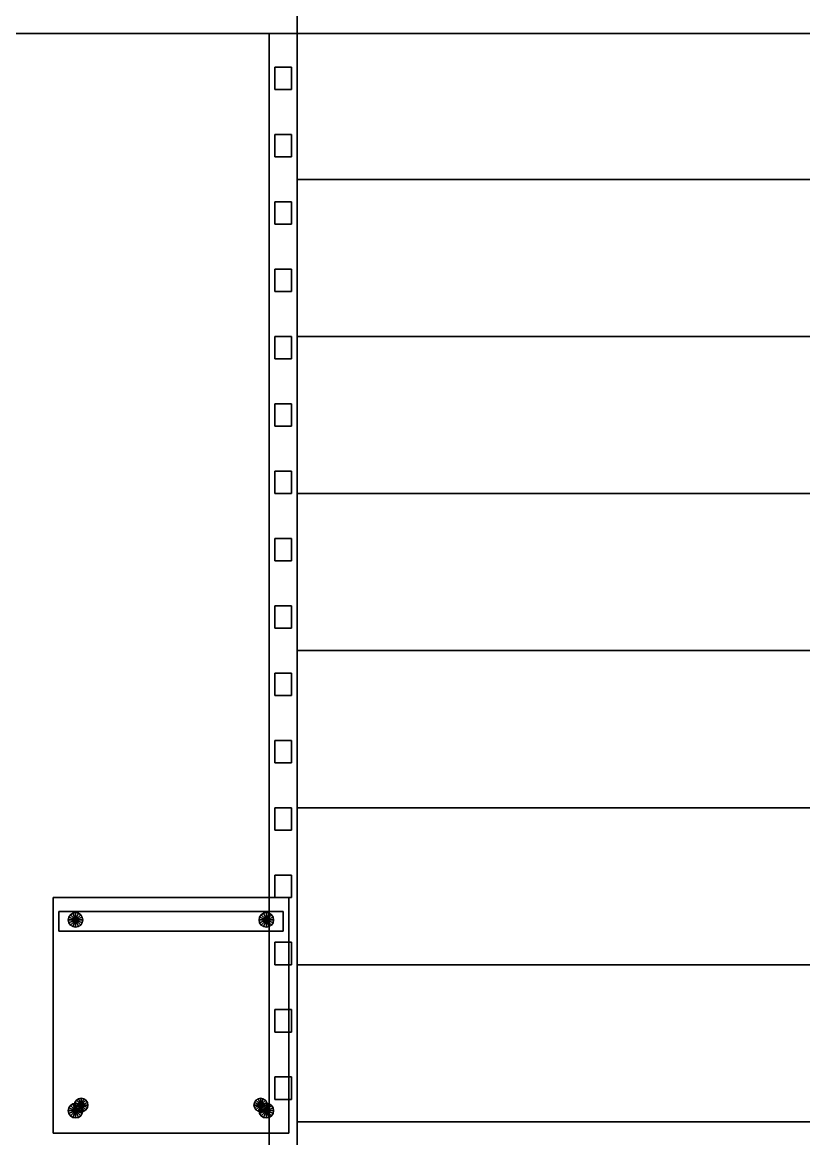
# Model space of a CAD drawing. Header units: millimetres. Extents: x -8000 to 18500, y -500 to 32500.
# Drawn here: x 7310 to 8703, y 5530 to 7520 of the extents above; entities that cross this region are included whole.
import ezdxf

# ---------------------------------------------------------------- set-up
doc = ezdxf.new("R2010")
doc.units = ezdxf.units.MM
for name, color, linetype in [('3D-FINISH', 7, 'Continuous'), ('3D-FURNITURE', 7, 'Continuous'), ('3D-ROOF', 7, 'Continuous'), ('3D-SLABS', 7, 'Continuous'), ('3D-STAIRS', 7, 'Continuous')]:
    doc.layers.add(name, color=color, linetype=linetype)

msp = doc.modelspace()

# ---------------------------------------------------------------- linework, layer by layer
at = {"layer": '3D-FINISH', "color": 7}
for points in [[(200, 200, 590), (200, 9800, 590), (9800, 9800, 590), (9800, 200, 590)], [(200, 200, 600), (9800, 200, 600), (9800, 9800, 600), (200, 9800, 600)], [(200, 200, 3990), (200, 9800, 3990), (9800, 9800, 3990), (9800, 200, 3990)], [(200, 200, 4000), (9800, 200, 4000), (9800, 9800, 4000), (200, 9800, 4000)]]:
    msp.add_3dface(points, dxfattribs=at)
at = {"layer": '3D-FURNITURE', "color": 7}
for points in [[(7365, 5540, 4410), (7365, 5960, 4410), (7785, 5960, 4410), (7785, 5540, 4410)], [(7365, 5960, 4410), (7365, 5960, 4450), (7785, 5960, 4450), (7785, 5960, 4410)], [(7365, 5540, 4410), (7365, 5540, 4450), (7365, 5960, 4450), (7365, 5960, 4410)], [(7365, 5540, 4450), (7785, 5540, 4450), (7785, 5960, 4450), (7365, 5960, 4450)], [(7785, 5540, 4410), (7785, 5960, 4410), (7785, 5960, 4450), (7785, 5540, 4450)], [(7375, 5900, 4700), (7375, 5935, 4700), (7775, 5935, 4700), (7775, 5900, 4700)], [(7375, 5935, 4700), (7375, 5935, 4790), (7775, 5935, 4790), (7775, 5935, 4700)], [(7375, 5900, 4700), (7375, 5900, 4790), (7375, 5935, 4790), (7375, 5935, 4700)], [(7375, 5900, 4790), (7775, 5900, 4790), (7775, 5935, 4790), (7375, 5935, 4790)], [(7400, 5932, 4000), (7395.8, 5929.2, 4000), (7395.8, 5929.2, 4430), (7400, 5932, 4430)], [(7405, 5920, 4430), (7400, 5932, 4430), (7395.8, 5929.2, 4430), (7405, 5920, 4430)], [(7405, 5920, 4000), (7395.8, 5929.2, 4000), (7400, 5932, 4000), (7405, 5920, 4000)], [(7405, 5933, 4000), (7400, 5932, 4000), (7400, 5932, 4430), (7405, 5933, 4430)], [(7405, 5920, 4430), (7405, 5933, 4430), (7400, 5932, 4430), (7405, 5920, 4430)], [(7405, 5920, 4000), (7400, 5932, 4000), (7405, 5933, 4000), (7405, 5920, 4000)], [(7410, 5932, 4000), (7405, 5933, 4000), (7405, 5933, 4430), (7410, 5932, 4430)], [(7405, 5920, 4430), (7410, 5932, 4430), (7405, 5933, 4430), (7405, 5920, 4430)], [(7405, 5920, 4000), (7405, 5933, 4000), (7410, 5932, 4000), (7405, 5920, 4000)], [(7405, 5920, 4430), (7414.2, 5929.2, 4430), (7410, 5932, 4430), (7405, 5920, 4430)], [(7405, 5920, 4000), (7410, 5932, 4000), (7414.2, 5929.2, 4000), (7405, 5920, 4000)], [(7414.2, 5929.2, 4000), (7410, 5932, 4000), (7410, 5932, 4430), (7414.2, 5929.2, 4430)], [(7740, 5932, 4000), (7735.8, 5929.2, 4000), (7735.8, 5929.2, 4430), (7740, 5932, 4430)], [(7745, 5920, 4430), (7740, 5932, 4430), (7735.8, 5929.2, 4430), (7745, 5920, 4430)], [(7745, 5920, 4000), (7735.8, 5929.2, 4000), (7740, 5932, 4000), (7745, 5920, 4000)], [(7745, 5933, 4000), (7740, 5932, 4000), (7740, 5932, 4430), (7745, 5933, 4430)], [(7745, 5920, 4430), (7745, 5933, 4430), (7740, 5932, 4430), (7745, 5920, 4430)], [(7745, 5920, 4000), (7740, 5932, 4000), (7745, 5933, 4000), (7745, 5920, 4000)], [(7750, 5932, 4000), (7745, 5933, 4000), (7745, 5933, 4430), (7750, 5932, 4430)], [(7745, 5920, 4430), (7750, 5932, 4430), (7745, 5933, 4430), (7745, 5920, 4430)], [(7745, 5920, 4000), (7745, 5933, 4000), (7750, 5932, 4000), (7745, 5920, 4000)], [(7745, 5920, 4430), (7754.2, 5929.2, 4430), (7750, 5932, 4430), (7745, 5920, 4430)], [(7745, 5920, 4000), (7750, 5932, 4000), (7754.2, 5929.2, 4000), (7745, 5920, 4000)], [(7754.2, 5929.2, 4000), (7750, 5932, 4000), (7750, 5932, 4430), (7754.2, 5929.2, 4430)], [(7775, 5900, 4700), (7775, 5935, 4700), (7775, 5935, 4790), (7775, 5900, 4790)], [(7393, 5925, 4000), (7392, 5920, 4000), (7392, 5920, 4430), (7393, 5925, 4430)], [(7405, 5920, 4430), (7393, 5925, 4430), (7392, 5920, 4430), (7405, 5920, 4430)], [(7405, 5920, 4000), (7392, 5920, 4000), (7393, 5925, 4000), (7405, 5920, 4000)], [(7392, 5920, 4000), (7393, 5915, 4000), (7393, 5915, 4430), (7392, 5920, 4430)], [(7405, 5920, 4430), (7392, 5920, 4430), (7393, 5915, 4430), (7405, 5920, 4430)], [(7405, 5920, 4000), (7393, 5915, 4000), (7392, 5920, 4000), (7405, 5920, 4000)], [(7395.8, 5929.2, 4000), (7393, 5925, 4000), (7393, 5925, 4430), (7395.8, 5929.2, 4430)], [(7405, 5920, 4430), (7395.8, 5929.2, 4430), (7393, 5925, 4430), (7405, 5920, 4430)], [(7405, 5920, 4000), (7393, 5925, 4000), (7395.8, 5929.2, 4000), (7405, 5920, 4000)], [(7405, 5920, 4430), (7393, 5915, 4430), (7395.8, 5910.8, 4430), (7405, 5920, 4430)], [(7405, 5920, 4000), (7395.8, 5910.8, 4000), (7393, 5915, 4000), (7405, 5920, 4000)], [(7393, 5915, 4000), (7395.8, 5910.8, 4000), (7395.8, 5910.8, 4430), (7393, 5915, 4430)], [(7405, 5920, 4430), (7395.8, 5910.8, 4430), (7400, 5908, 4430), (7405, 5920, 4430)], [(7405, 5920, 4000), (7400, 5908, 4000), (7395.8, 5910.8, 4000), (7405, 5920, 4000)], [(7395.8, 5910.8, 4000), (7400, 5908, 4000), (7400, 5908, 4430), (7395.8, 5910.8, 4430)], [(7405, 5920, 4430), (7400, 5908, 4430), (7405, 5907, 4430), (7405, 5920, 4430)], [(7405, 5920, 4000), (7405, 5907, 4000), (7400, 5908, 4000), (7405, 5920, 4000)], [(7405, 5920, 4430), (7417, 5925, 4430), (7414.2, 5929.2, 4430), (7405, 5920, 4430)], [(7405, 5920, 4000), (7414.2, 5929.2, 4000), (7417, 5925, 4000), (7405, 5920, 4000)], [(7405, 5920, 4430), (7418, 5920, 4430), (7417, 5925, 4430), (7405, 5920, 4430)], [(7405, 5920, 4000), (7417, 5925, 4000), (7418, 5920, 4000), (7405, 5920, 4000)], [(7405, 5920, 4430), (7405, 5907, 4430), (7410, 5908, 4430), (7405, 5920, 4430)], [(7405, 5920, 4000), (7410, 5908, 4000), (7405, 5907, 4000), (7405, 5920, 4000)], [(7405, 5920, 4430), (7410, 5908, 4430), (7414.2, 5910.8, 4430), (7405, 5920, 4430)], [(7405, 5920, 4000), (7414.2, 5910.8, 4000), (7410, 5908, 4000), (7405, 5920, 4000)], [(7405, 5920, 4430), (7414.2, 5910.8, 4430), (7417, 5915, 4430), (7405, 5920, 4430)], [(7405, 5920, 4000), (7417, 5915, 4000), (7414.2, 5910.8, 4000), (7405, 5920, 4000)], [(7405, 5920, 4430), (7417, 5915, 4430), (7418, 5920, 4430), (7405, 5920, 4430)], [(7405, 5920, 4000), (7418, 5920, 4000), (7417, 5915, 4000), (7405, 5920, 4000)], [(7410, 5908, 4000), (7414.2, 5910.8, 4000), (7414.2, 5910.8, 4430), (7410, 5908, 4430)], [(7417, 5925, 4000), (7414.2, 5929.2, 4000), (7414.2, 5929.2, 4430), (7417, 5925, 4430)], [(7414.2, 5910.8, 4000), (7417, 5915, 4000), (7417, 5915, 4430), (7414.2, 5910.8, 4430)], [(7418, 5920, 4000), (7417, 5925, 4000), (7417, 5925, 4430), (7418, 5920, 4430)], [(7417, 5915, 4000), (7418, 5920, 4000), (7418, 5920, 4430), (7417, 5915, 4430)], [(7733, 5925, 4000), (7732, 5920, 4000), (7732, 5920, 4430), (7733, 5925, 4430)], [(7745, 5920, 4430), (7733, 5925, 4430), (7732, 5920, 4430), (7745, 5920, 4430)], [(7745, 5920, 4000), (7732, 5920, 4000), (7733, 5925, 4000), (7745, 5920, 4000)], [(7732, 5920, 4000), (7733, 5915, 4000), (7733, 5915, 4430), (7732, 5920, 4430)], [(7745, 5920, 4430), (7732, 5920, 4430), (7733, 5915, 4430), (7745, 5920, 4430)], [(7745, 5920, 4000), (7733, 5915, 4000), (7732, 5920, 4000), (7745, 5920, 4000)], [(7735.8, 5929.2, 4000), (7733, 5925, 4000), (7733, 5925, 4430), (7735.8, 5929.2, 4430)], [(7745, 5920, 4430), (7735.8, 5929.2, 4430), (7733, 5925, 4430), (7745, 5920, 4430)], [(7745, 5920, 4000), (7733, 5925, 4000), (7735.8, 5929.2, 4000), (7745, 5920, 4000)], [(7745, 5920, 4430), (7733, 5915, 4430), (7735.8, 5910.8, 4430), (7745, 5920, 4430)], [(7745, 5920, 4000), (7735.8, 5910.8, 4000), (7733, 5915, 4000), (7745, 5920, 4000)], [(7733, 5915, 4000), (7735.8, 5910.8, 4000), (7735.8, 5910.8, 4430), (7733, 5915, 4430)], [(7745, 5920, 4430), (7735.8, 5910.8, 4430), (7740, 5908, 4430), (7745, 5920, 4430)], [(7745, 5920, 4000), (7740, 5908, 4000), (7735.8, 5910.8, 4000), (7745, 5920, 4000)], [(7735.8, 5910.8, 4000), (7740, 5908, 4000), (7740, 5908, 4430), (7735.8, 5910.8, 4430)], [(7745, 5920, 4430), (7740, 5908, 4430), (7745, 5907, 4430), (7745, 5920, 4430)], [(7745, 5920, 4000), (7745, 5907, 4000), (7740, 5908, 4000), (7745, 5920, 4000)], [(7745, 5920, 4430), (7757, 5925, 4430), (7754.2, 5929.2, 4430), (7745, 5920, 4430)], [(7745, 5920, 4000), (7754.2, 5929.2, 4000), (7757, 5925, 4000), (7745, 5920, 4000)], [(7745, 5920, 4430), (7758, 5920, 4430), (7757, 5925, 4430), (7745, 5920, 4430)], [(7745, 5920, 4000), (7757, 5925, 4000), (7758, 5920, 4000), (7745, 5920, 4000)], [(7745, 5920, 4430), (7745, 5907, 4430), (7750, 5908, 4430), (7745, 5920, 4430)], [(7745, 5920, 4000), (7750, 5908, 4000), (7745, 5907, 4000), (7745, 5920, 4000)], [(7745, 5920, 4430), (7750, 5908, 4430), (7754.2, 5910.8, 4430), (7745, 5920, 4430)], [(7745, 5920, 4000), (7754.2, 5910.8, 4000), (7750, 5908, 4000), (7745, 5920, 4000)], [(7745, 5920, 4430), (7754.2, 5910.8, 4430), (7757, 5915, 4430), (7745, 5920, 4430)], [(7745, 5920, 4000), (7757, 5915, 4000), (7754.2, 5910.8, 4000), (7745, 5920, 4000)], [(7745, 5920, 4430), (7757, 5915, 4430), (7758, 5920, 4430), (7745, 5920, 4430)], [(7745, 5920, 4000), (7758, 5920, 4000), (7757, 5915, 4000), (7745, 5920, 4000)], [(7750, 5908, 4000), (7754.2, 5910.8, 4000), (7754.2, 5910.8, 4430), (7750, 5908, 4430)], [(7757, 5925, 4000), (7754.2, 5929.2, 4000), (7754.2, 5929.2, 4430), (7757, 5925, 4430)], [(7754.2, 5910.8, 4000), (7757, 5915, 4000), (7757, 5915, 4430), (7754.2, 5910.8, 4430)], [(7758, 5920, 4000), (7757, 5925, 4000), (7757, 5925, 4430), (7758, 5920, 4430)], [(7757, 5915, 4000), (7758, 5920, 4000), (7758, 5920, 4430), (7757, 5915, 4430)], [(7375, 5900, 4700), (7775, 5900, 4700), (7775, 5900, 4790), (7375, 5900, 4790)], [(7400, 5908, 4000), (7405, 5907, 4000), (7405, 5907, 4430), (7400, 5908, 4430)], [(7405, 5907, 4000), (7410, 5908, 4000), (7410, 5908, 4430), (7405, 5907, 4430)], [(7740, 5908, 4000), (7745, 5907, 4000), (7745, 5907, 4430), (7740, 5908, 4430)], [(7745, 5907, 4000), (7750, 5908, 4000), (7750, 5908, 4430), (7745, 5907, 4430)], [(7400, 5592, 4000), (7395.8, 5589.2, 4000), (7395.8, 5589.2, 4430), (7400, 5592, 4430)], [(7405, 5580, 4430), (7400, 5592, 4430), (7395.8, 5589.2, 4430), (7405, 5580, 4430)], [(7405, 5580, 4000), (7395.8, 5589.2, 4000), (7400, 5592, 4000), (7405, 5580, 4000)], [(7405, 5593, 4000), (7400, 5592, 4000), (7400, 5592, 4430), (7405, 5593, 4430)], [(7405, 5580, 4430), (7405, 5593, 4430), (7400, 5592, 4430), (7405, 5580, 4430)], [(7405, 5580, 4000), (7400, 5592, 4000), (7405, 5593, 4000), (7405, 5580, 4000)], [(7403.9, 5594.6, 4430), (7403, 5590, 4430), (7403, 5590, 4780), (7403.9, 5594.6, 4780)], [(7415, 5590, 4780), (7403.9, 5594.6, 4780), (7403, 5590, 4780), (7415, 5590, 4780)], [(7415, 5590, 4430), (7403, 5590, 4430), (7403.9, 5594.6, 4430), (7415, 5590, 4430)], [(7406.5, 5598.5, 4430), (7403.9, 5594.6, 4430), (7403.9, 5594.6, 4780), (7406.5, 5598.5, 4780)], [(7415, 5590, 4780), (7406.5, 5598.5, 4780), (7403.9, 5594.6, 4780), (7415, 5590, 4780)], [(7415, 5590, 4430), (7403.9, 5594.6, 4430), (7406.5, 5598.5, 4430), (7415, 5590, 4430)], [(7410, 5592, 4000), (7405, 5593, 4000), (7405, 5593, 4430), (7410, 5592, 4430)], [(7405, 5580, 4430), (7410, 5592, 4430), (7405, 5593, 4430), (7405, 5580, 4430)], [(7405, 5580, 4000), (7405, 5593, 4000), (7410, 5592, 4000), (7405, 5580, 4000)], [(7405, 5580, 4430), (7414.2, 5589.2, 4430), (7410, 5592, 4430), (7405, 5580, 4430)], [(7405, 5580, 4000), (7410, 5592, 4000), (7414.2, 5589.2, 4000), (7405, 5580, 4000)], [(7410.4, 5601.1, 4430), (7406.5, 5598.5, 4430), (7406.5, 5598.5, 4780), (7410.4, 5601.1, 4780)], [(7415, 5590, 4780), (7410.4, 5601.1, 4780), (7406.5, 5598.5, 4780), (7415, 5590, 4780)], [(7415, 5590, 4430), (7406.5, 5598.5, 4430), (7410.4, 5601.1, 4430), (7415, 5590, 4430)], [(7414.2, 5589.2, 4000), (7410, 5592, 4000), (7410, 5592, 4430), (7414.2, 5589.2, 4430)], [(7415, 5602, 4430), (7410.4, 5601.1, 4430), (7410.4, 5601.1, 4780), (7415, 5602, 4780)], [(7415, 5590, 4780), (7415, 5602, 4780), (7410.4, 5601.1, 4780), (7415, 5590, 4780)], [(7415, 5590, 4430), (7410.4, 5601.1, 4430), (7415, 5602, 4430), (7415, 5590, 4430)], [(7419.6, 5601.1, 4430), (7415, 5602, 4430), (7415, 5602, 4780), (7419.6, 5601.1, 4780)], [(7415, 5590, 4780), (7419.6, 5601.1, 4780), (7415, 5602, 4780), (7415, 5590, 4780)], [(7415, 5590, 4430), (7415, 5602, 4430), (7419.6, 5601.1, 4430), (7415, 5590, 4430)], [(7415, 5590, 4780), (7423.5, 5598.5, 4780), (7419.6, 5601.1, 4780), (7415, 5590, 4780)], [(7415, 5590, 4430), (7419.6, 5601.1, 4430), (7423.5, 5598.5, 4430), (7415, 5590, 4430)], [(7415, 5590, 4780), (7426.1, 5594.6, 4780), (7423.5, 5598.5, 4780), (7415, 5590, 4780)], [(7415, 5590, 4430), (7423.5, 5598.5, 4430), (7426.1, 5594.6, 4430), (7415, 5590, 4430)], [(7415, 5590, 4780), (7427, 5590, 4780), (7426.1, 5594.6, 4780), (7415, 5590, 4780)], [(7415, 5590, 4430), (7426.1, 5594.6, 4430), (7427, 5590, 4430), (7415, 5590, 4430)], [(7423.5, 5598.5, 4430), (7419.6, 5601.1, 4430), (7419.6, 5601.1, 4780), (7423.5, 5598.5, 4780)], [(7426.1, 5594.6, 4430), (7423.5, 5598.5, 4430), (7423.5, 5598.5, 4780), (7426.1, 5594.6, 4780)], [(7427, 5590, 4430), (7426.1, 5594.6, 4430), (7426.1, 5594.6, 4780), (7427, 5590, 4780)], [(7723.9, 5594.6, 4430), (7723, 5590, 4430), (7723, 5590, 4780), (7723.9, 5594.6, 4780)], [(7735, 5590, 4780), (7723.9, 5594.6, 4780), (7723, 5590, 4780), (7735, 5590, 4780)], [(7735, 5590, 4430), (7723, 5590, 4430), (7723.9, 5594.6, 4430), (7735, 5590, 4430)], [(7726.5, 5598.5, 4430), (7723.9, 5594.6, 4430), (7723.9, 5594.6, 4780), (7726.5, 5598.5, 4780)], [(7735, 5590, 4780), (7726.5, 5598.5, 4780), (7723.9, 5594.6, 4780), (7735, 5590, 4780)], [(7735, 5590, 4430), (7723.9, 5594.6, 4430), (7726.5, 5598.5, 4430), (7735, 5590, 4430)], [(7730.4, 5601.1, 4430), (7726.5, 5598.5, 4430), (7726.5, 5598.5, 4780), (7730.4, 5601.1, 4780)], [(7735, 5590, 4780), (7730.4, 5601.1, 4780), (7726.5, 5598.5, 4780), (7735, 5590, 4780)], [(7735, 5590, 4430), (7726.5, 5598.5, 4430), (7730.4, 5601.1, 4430), (7735, 5590, 4430)], [(7735, 5602, 4430), (7730.4, 5601.1, 4430), (7730.4, 5601.1, 4780), (7735, 5602, 4780)], [(7735, 5590, 4780), (7735, 5602, 4780), (7730.4, 5601.1, 4780), (7735, 5590, 4780)], [(7735, 5590, 4430), (7730.4, 5601.1, 4430), (7735, 5602, 4430), (7735, 5590, 4430)], [(7739.6, 5601.1, 4430), (7735, 5602, 4430), (7735, 5602, 4780), (7739.6, 5601.1, 4780)], [(7735, 5590, 4780), (7739.6, 5601.1, 4780), (7735, 5602, 4780), (7735, 5590, 4780)], [(7735, 5590, 4430), (7735, 5602, 4430), (7739.6, 5601.1, 4430), (7735, 5590, 4430)], [(7735, 5590, 4780), (7743.5, 5598.5, 4780), (7739.6, 5601.1, 4780), (7735, 5590, 4780)], [(7735, 5590, 4430), (7739.6, 5601.1, 4430), (7743.5, 5598.5, 4430), (7735, 5590, 4430)], [(7735, 5590, 4780), (7746.1, 5594.6, 4780), (7743.5, 5598.5, 4780), (7735, 5590, 4780)], [(7735, 5590, 4430), (7743.5, 5598.5, 4430), (7746.1, 5594.6, 4430), (7735, 5590, 4430)], [(7735, 5590, 4780), (7747, 5590, 4780), (7746.1, 5594.6, 4780), (7735, 5590, 4780)], [(7735, 5590, 4430), (7746.1, 5594.6, 4430), (7747, 5590, 4430), (7735, 5590, 4430)], [(7740, 5592, 4000), (7735.8, 5589.2, 4000), (7735.8, 5589.2, 4430), (7740, 5592, 4430)], [(7745, 5580, 4430), (7740, 5592, 4430), (7735.8, 5589.2, 4430), (7745, 5580, 4430)], [(7745, 5580, 4000), (7735.8, 5589.2, 4000), (7740, 5592, 4000), (7745, 5580, 4000)], [(7743.5, 5598.5, 4430), (7739.6, 5601.1, 4430), (7739.6, 5601.1, 4780), (7743.5, 5598.5, 4780)], [(7745, 5593, 4000), (7740, 5592, 4000), (7740, 5592, 4430), (7745, 5593, 4430)], [(7745, 5580, 4430), (7745, 5593, 4430), (7740, 5592, 4430), (7745, 5580, 4430)], [(7745, 5580, 4000), (7740, 5592, 4000), (7745, 5593, 4000), (7745, 5580, 4000)], [(7746.1, 5594.6, 4430), (7743.5, 5598.5, 4430), (7743.5, 5598.5, 4780), (7746.1, 5594.6, 4780)], [(7750, 5592, 4000), (7745, 5593, 4000), (7745, 5593, 4430), (7750, 5592, 4430)], [(7745, 5580, 4430), (7750, 5592, 4430), (7745, 5593, 4430), (7745, 5580, 4430)], [(7745, 5580, 4000), (7745, 5593, 4000), (7750, 5592, 4000), (7745, 5580, 4000)], [(7745, 5580, 4430), (7754.2, 5589.2, 4430), (7750, 5592, 4430), (7745, 5580, 4430)], [(7745, 5580, 4000), (7750, 5592, 4000), (7754.2, 5589.2, 4000), (7745, 5580, 4000)], [(7747, 5590, 4430), (7746.1, 5594.6, 4430), (7746.1, 5594.6, 4780), (7747, 5590, 4780)], [(7754.2, 5589.2, 4000), (7750, 5592, 4000), (7750, 5592, 4430), (7754.2, 5589.2, 4430)], [(7393, 5585, 4000), (7392, 5580, 4000), (7392, 5580, 4430), (7393, 5585, 4430)], [(7405, 5580, 4430), (7393, 5585, 4430), (7392, 5580, 4430), (7405, 5580, 4430)], [(7405, 5580, 4000), (7392, 5580, 4000), (7393, 5585, 4000), (7405, 5580, 4000)], [(7392, 5580, 4000), (7393, 5575, 4000), (7393, 5575, 4430), (7392, 5580, 4430)], [(7405, 5580, 4430), (7392, 5580, 4430), (7393, 5575, 4430), (7405, 5580, 4430)], [(7405, 5580, 4000), (7393, 5575, 4000), (7392, 5580, 4000), (7405, 5580, 4000)], [(7395.8, 5589.2, 4000), (7393, 5585, 4000), (7393, 5585, 4430), (7395.8, 5589.2, 4430)], [(7405, 5580, 4430), (7395.8, 5589.2, 4430), (7393, 5585, 4430), (7405, 5580, 4430)], [(7405, 5580, 4000), (7393, 5585, 4000), (7395.8, 5589.2, 4000), (7405, 5580, 4000)], [(7405, 5580, 4430), (7393, 5575, 4430), (7395.8, 5570.8, 4430), (7405, 5580, 4430)], [(7405, 5580, 4000), (7395.8, 5570.8, 4000), (7393, 5575, 4000), (7405, 5580, 4000)], [(7393, 5575, 4000), (7395.8, 5570.8, 4000), (7395.8, 5570.8, 4430), (7393, 5575, 4430)], [(7405, 5580, 4430), (7395.8, 5570.8, 4430), (7400, 5568, 4430), (7405, 5580, 4430)], [(7405, 5580, 4000), (7400, 5568, 4000), (7395.8, 5570.8, 4000), (7405, 5580, 4000)], [(7405, 5580, 4430), (7400, 5568, 4430), (7405, 5567, 4430), (7405, 5580, 4430)], [(7405, 5580, 4000), (7405, 5567, 4000), (7400, 5568, 4000), (7405, 5580, 4000)], [(7403, 5590, 4430), (7403.9, 5585.4, 4430), (7403.9, 5585.4, 4780), (7403, 5590, 4780)], [(7415, 5590, 4780), (7403, 5590, 4780), (7403.9, 5585.4, 4780), (7415, 5590, 4780)], [(7415, 5590, 4430), (7403.9, 5585.4, 4430), (7403, 5590, 4430), (7415, 5590, 4430)], [(7415, 5590, 4780), (7403.9, 5585.4, 4780), (7406.5, 5581.5, 4780), (7415, 5590, 4780)], [(7415, 5590, 4430), (7406.5, 5581.5, 4430), (7403.9, 5585.4, 4430), (7415, 5590, 4430)], [(7403.9, 5585.4, 4430), (7406.5, 5581.5, 4430), (7406.5, 5581.5, 4780), (7403.9, 5585.4, 4780)], [(7405, 5580, 4430), (7417, 5585, 4430), (7414.2, 5589.2, 4430), (7405, 5580, 4430)], [(7405, 5580, 4000), (7414.2, 5589.2, 4000), (7417, 5585, 4000), (7405, 5580, 4000)], [(7405, 5580, 4430), (7418, 5580, 4430), (7417, 5585, 4430), (7405, 5580, 4430)], [(7405, 5580, 4000), (7417, 5585, 4000), (7418, 5580, 4000), (7405, 5580, 4000)], [(7405, 5580, 4430), (7405, 5567, 4430), (7410, 5568, 4430), (7405, 5580, 4430)], [(7405, 5580, 4000), (7410, 5568, 4000), (7405, 5567, 4000), (7405, 5580, 4000)], [(7405, 5580, 4430), (7410, 5568, 4430), (7414.2, 5570.8, 4430), (7405, 5580, 4430)], [(7405, 5580, 4000), (7414.2, 5570.8, 4000), (7410, 5568, 4000), (7405, 5580, 4000)], [(7405, 5580, 4430), (7414.2, 5570.8, 4430), (7417, 5575, 4430), (7405, 5580, 4430)], [(7405, 5580, 4000), (7417, 5575, 4000), (7414.2, 5570.8, 4000), (7405, 5580, 4000)], [(7405, 5580, 4430), (7417, 5575, 4430), (7418, 5580, 4430), (7405, 5580, 4430)], [(7405, 5580, 4000), (7418, 5580, 4000), (7417, 5575, 4000), (7405, 5580, 4000)], [(7415, 5590, 4780), (7406.5, 5581.5, 4780), (7410.4, 5578.9, 4780), (7415, 5590, 4780)], [(7415, 5590, 4430), (7410.4, 5578.9, 4430), (7406.5, 5581.5, 4430), (7415, 5590, 4430)], [(7406.5, 5581.5, 4430), (7410.4, 5578.9, 4430), (7410.4, 5578.9, 4780), (7406.5, 5581.5, 4780)], [(7415, 5590, 4780), (7410.4, 5578.9, 4780), (7415, 5578, 4780), (7415, 5590, 4780)], [(7415, 5590, 4430), (7415, 5578, 4430), (7410.4, 5578.9, 4430), (7415, 5590, 4430)], [(7410.4, 5578.9, 4430), (7415, 5578, 4430), (7415, 5578, 4780), (7410.4, 5578.9, 4780)], [(7417, 5585, 4000), (7414.2, 5589.2, 4000), (7414.2, 5589.2, 4430), (7417, 5585, 4430)], [(7414.2, 5570.8, 4000), (7417, 5575, 4000), (7417, 5575, 4430), (7414.2, 5570.8, 4430)], [(7415, 5590, 4780), (7415, 5578, 4780), (7419.6, 5578.9, 4780), (7415, 5590, 4780)], [(7415, 5590, 4430), (7419.6, 5578.9, 4430), (7415, 5578, 4430), (7415, 5590, 4430)], [(7415, 5590, 4780), (7419.6, 5578.9, 4780), (7423.5, 5581.5, 4780), (7415, 5590, 4780)], [(7415, 5590, 4430), (7423.5, 5581.5, 4430), (7419.6, 5578.9, 4430), (7415, 5590, 4430)], [(7415, 5590, 4780), (7423.5, 5581.5, 4780), (7426.1, 5585.4, 4780), (7415, 5590, 4780)], [(7415, 5590, 4430), (7426.1, 5585.4, 4430), (7423.5, 5581.5, 4430), (7415, 5590, 4430)], [(7415, 5590, 4780), (7426.1, 5585.4, 4780), (7427, 5590, 4780), (7415, 5590, 4780)], [(7415, 5590, 4430), (7427, 5590, 4430), (7426.1, 5585.4, 4430), (7415, 5590, 4430)], [(7415, 5578, 4430), (7419.6, 5578.9, 4430), (7419.6, 5578.9, 4780), (7415, 5578, 4780)], [(7418, 5580, 4000), (7417, 5585, 4000), (7417, 5585, 4430), (7418, 5580, 4430)], [(7417, 5575, 4000), (7418, 5580, 4000), (7418, 5580, 4430), (7417, 5575, 4430)], [(7419.6, 5578.9, 4430), (7423.5, 5581.5, 4430), (7423.5, 5581.5, 4780), (7419.6, 5578.9, 4780)], [(7423.5, 5581.5, 4430), (7426.1, 5585.4, 4430), (7426.1, 5585.4, 4780), (7423.5, 5581.5, 4780)], [(7426.1, 5585.4, 4430), (7427, 5590, 4430), (7427, 5590, 4780), (7426.1, 5585.4, 4780)], [(7723, 5590, 4430), (7723.9, 5585.4, 4430), (7723.9, 5585.4, 4780), (7723, 5590, 4780)], [(7735, 5590, 4780), (7723, 5590, 4780), (7723.9, 5585.4, 4780), (7735, 5590, 4780)], [(7735, 5590, 4430), (7723.9, 5585.4, 4430), (7723, 5590, 4430), (7735, 5590, 4430)], [(7735, 5590, 4780), (7723.9, 5585.4, 4780), (7726.5, 5581.5, 4780), (7735, 5590, 4780)], [(7735, 5590, 4430), (7726.5, 5581.5, 4430), (7723.9, 5585.4, 4430), (7735, 5590, 4430)], [(7723.9, 5585.4, 4430), (7726.5, 5581.5, 4430), (7726.5, 5581.5, 4780), (7723.9, 5585.4, 4780)], [(7735, 5590, 4780), (7726.5, 5581.5, 4780), (7730.4, 5578.9, 4780), (7735, 5590, 4780)], [(7735, 5590, 4430), (7730.4, 5578.9, 4430), (7726.5, 5581.5, 4430), (7735, 5590, 4430)], [(7726.5, 5581.5, 4430), (7730.4, 5578.9, 4430), (7730.4, 5578.9, 4780), (7726.5, 5581.5, 4780)], [(7735, 5590, 4780), (7730.4, 5578.9, 4780), (7735, 5578, 4780), (7735, 5590, 4780)], [(7735, 5590, 4430), (7735, 5578, 4430), (7730.4, 5578.9, 4430), (7735, 5590, 4430)], [(7730.4, 5578.9, 4430), (7735, 5578, 4430), (7735, 5578, 4780), (7730.4, 5578.9, 4780)], [(7733, 5585, 4000), (7732, 5580, 4000), (7732, 5580, 4430), (7733, 5585, 4430)], [(7745, 5580, 4430), (7733, 5585, 4430), (7732, 5580, 4430), (7745, 5580, 4430)], [(7745, 5580, 4000), (7732, 5580, 4000), (7733, 5585, 4000), (7745, 5580, 4000)], [(7732, 5580, 4000), (7733, 5575, 4000), (7733, 5575, 4430), (7732, 5580, 4430)], [(7745, 5580, 4430), (7732, 5580, 4430), (7733, 5575, 4430), (7745, 5580, 4430)], [(7745, 5580, 4000), (7733, 5575, 4000), (7732, 5580, 4000), (7745, 5580, 4000)], [(7735.8, 5589.2, 4000), (7733, 5585, 4000), (7733, 5585, 4430), (7735.8, 5589.2, 4430)], [(7745, 5580, 4430), (7735.8, 5589.2, 4430), (7733, 5585, 4430), (7745, 5580, 4430)], [(7745, 5580, 4000), (7733, 5585, 4000), (7735.8, 5589.2, 4000), (7745, 5580, 4000)], [(7745, 5580, 4430), (7733, 5575, 4430), (7735.8, 5570.8, 4430), (7745, 5580, 4430)], [(7745, 5580, 4000), (7735.8, 5570.8, 4000), (7733, 5575, 4000), (7745, 5580, 4000)], [(7733, 5575, 4000), (7735.8, 5570.8, 4000), (7735.8, 5570.8, 4430), (7733, 5575, 4430)], [(7735, 5590, 4780), (7735, 5578, 4780), (7739.6, 5578.9, 4780), (7735, 5590, 4780)], [(7735, 5590, 4430), (7739.6, 5578.9, 4430), (7735, 5578, 4430), (7735, 5590, 4430)], [(7735, 5590, 4780), (7739.6, 5578.9, 4780), (7743.5, 5581.5, 4780), (7735, 5590, 4780)], [(7735, 5590, 4430), (7743.5, 5581.5, 4430), (7739.6, 5578.9, 4430), (7735, 5590, 4430)], [(7735, 5590, 4780), (7743.5, 5581.5, 4780), (7746.1, 5585.4, 4780), (7735, 5590, 4780)], [(7735, 5590, 4430), (7746.1, 5585.4, 4430), (7743.5, 5581.5, 4430), (7735, 5590, 4430)], [(7735, 5590, 4780), (7746.1, 5585.4, 4780), (7747, 5590, 4780), (7735, 5590, 4780)], [(7735, 5590, 4430), (7747, 5590, 4430), (7746.1, 5585.4, 4430), (7735, 5590, 4430)], [(7735, 5578, 4430), (7739.6, 5578.9, 4430), (7739.6, 5578.9, 4780), (7735, 5578, 4780)], [(7745, 5580, 4430), (7735.8, 5570.8, 4430), (7740, 5568, 4430), (7745, 5580, 4430)], [(7745, 5580, 4000), (7740, 5568, 4000), (7735.8, 5570.8, 4000), (7745, 5580, 4000)], [(7739.6, 5578.9, 4430), (7743.5, 5581.5, 4430), (7743.5, 5581.5, 4780), (7739.6, 5578.9, 4780)], [(7745, 5580, 4430), (7740, 5568, 4430), (7745, 5567, 4430), (7745, 5580, 4430)], [(7745, 5580, 4000), (7745, 5567, 4000), (7740, 5568, 4000), (7745, 5580, 4000)], [(7743.5, 5581.5, 4430), (7746.1, 5585.4, 4430), (7746.1, 5585.4, 4780), (7743.5, 5581.5, 4780)], [(7745, 5580, 4430), (7757, 5585, 4430), (7754.2, 5589.2, 4430), (7745, 5580, 4430)], [(7745, 5580, 4000), (7754.2, 5589.2, 4000), (7757, 5585, 4000), (7745, 5580, 4000)], [(7745, 5580, 4430), (7758, 5580, 4430), (7757, 5585, 4430), (7745, 5580, 4430)], [(7745, 5580, 4000), (7757, 5585, 4000), (7758, 5580, 4000), (7745, 5580, 4000)], [(7745, 5580, 4430), (7745, 5567, 4430), (7750, 5568, 4430), (7745, 5580, 4430)], [(7745, 5580, 4000), (7750, 5568, 4000), (7745, 5567, 4000), (7745, 5580, 4000)], [(7745, 5580, 4430), (7750, 5568, 4430), (7754.2, 5570.8, 4430), (7745, 5580, 4430)], [(7745, 5580, 4000), (7754.2, 5570.8, 4000), (7750, 5568, 4000), (7745, 5580, 4000)], [(7745, 5580, 4430), (7754.2, 5570.8, 4430), (7757, 5575, 4430), (7745, 5580, 4430)], [(7745, 5580, 4000), (7757, 5575, 4000), (7754.2, 5570.8, 4000), (7745, 5580, 4000)], [(7745, 5580, 4430), (7757, 5575, 4430), (7758, 5580, 4430), (7745, 5580, 4430)], [(7745, 5580, 4000), (7758, 5580, 4000), (7757, 5575, 4000), (7745, 5580, 4000)], [(7746.1, 5585.4, 4430), (7747, 5590, 4430), (7747, 5590, 4780), (7746.1, 5585.4, 4780)], [(7757, 5585, 4000), (7754.2, 5589.2, 4000), (7754.2, 5589.2, 4430), (7757, 5585, 4430)], [(7754.2, 5570.8, 4000), (7757, 5575, 4000), (7757, 5575, 4430), (7754.2, 5570.8, 4430)], [(7758, 5580, 4000), (7757, 5585, 4000), (7757, 5585, 4430), (7758, 5580, 4430)], [(7757, 5575, 4000), (7758, 5580, 4000), (7758, 5580, 4430), (7757, 5575, 4430)], [(7395.8, 5570.8, 4000), (7400, 5568, 4000), (7400, 5568, 4430), (7395.8, 5570.8, 4430)], [(7400, 5568, 4000), (7405, 5567, 4000), (7405, 5567, 4430), (7400, 5568, 4430)], [(7405, 5567, 4000), (7410, 5568, 4000), (7410, 5568, 4430), (7405, 5567, 4430)], [(7410, 5568, 4000), (7414.2, 5570.8, 4000), (7414.2, 5570.8, 4430), (7410, 5568, 4430)], [(7735.8, 5570.8, 4000), (7740, 5568, 4000), (7740, 5568, 4430), (7735.8, 5570.8, 4430)], [(7740, 5568, 4000), (7745, 5567, 4000), (7745, 5567, 4430), (7740, 5568, 4430)], [(7745, 5567, 4000), (7750, 5568, 4000), (7750, 5568, 4430), (7745, 5567, 4430)], [(7750, 5568, 4000), (7754.2, 5570.8, 4000), (7754.2, 5570.8, 4430), (7750, 5568, 4430)], [(7365, 5540, 4410), (7785, 5540, 4410), (7785, 5540, 4450), (7365, 5540, 4450)]]:
    msp.add_3dface(points, dxfattribs=at)
at = {"layer": '3D-ROOF', "color": 7}
for points in [[(0, 0, 7000), (0, 10000, 7000), (10000, 10000, 7000), (10000, 0, 7000)], [(0, 0, 7200), (10000, 0, 7200), (10000, 10000, 7200), (0, 10000, 7200)]]:
    msp.add_3dface(points, dxfattribs=at)
at = {"layer": '3D-SLABS', "color": 7}
for points in [[(0, 0), (0, 10000), (10000, 10000), (10000, 0)], [(0, 0, 600), (10000, 0, 600), (10000, 10000, 600), (0, 10000, 600)], [(0, 7500, 3800), (0, 10000, 3800), (10000, 10000, 3800), (10000, 7500, 3800)], [(0, 7500, 4000), (10000, 7500, 4000), (10000, 10000, 4000), (0, 10000, 4000)], [(0, 7500, 3800), (10000, 7500, 3800), (10000, 7500, 4000), (0, 7500, 4000)], [(3800, 4000, 3800), (3800, 7500, 3800), (7800, 7500, 3800), (7800, 4000, 3800)], [(3800, 7500, 3800), (3800, 7500, 4000), (7800, 7500, 4000), (7800, 7500, 3800)], [(3800, 4000, 4000), (7800, 4000, 4000), (7800, 7500, 4000), (3800, 7500, 4000)], [(7800, 4000, 3800), (7800, 7500, 3800), (7800, 7500, 4000), (7800, 4000, 4000)]]:
    msp.add_3dface(points, dxfattribs=at)
at = {"layer": '3D-STAIRS', "color": 7}
for points in [[(7800, 7240, 600), (7800, 8240, 600), (9800, 8240, 600), (9800, 7240, 600)], [(7800, 7240, 600), (7800, 7240, 2300), (7800, 8240, 2300), (7800, 8240, 600)], [(7800, 7240, 2300), (9800, 7240, 2300), (9800, 8240, 2300), (7800, 8240, 2300)], [(7750, 5000, 600), (7750, 7500, 600), (7800, 7500, 600), (7800, 5000, 600)], [(7750, 7500, 600), (7750, 7500, 640), (7800, 7500, 640), (7800, 7500, 600)], [(7750, 5000, 600), (7750, 5000, 640), (7750, 7500, 640), (7750, 7500, 600)], [(7750, 5000, 640), (7800, 5000, 640), (7800, 7500, 640), (7750, 7500, 640)], [(7750, 5000, 3910), (7750, 7500, 3910), (7800, 7500, 3910), (7800, 5000, 3910)], [(7750, 7500, 3910), (7750, 7500, 3950), (7800, 7500, 3950), (7800, 7500, 3910)], [(7750, 5000, 3910), (7750, 5000, 3950), (7750, 7500, 3950), (7750, 7500, 3910)], [(7750, 5000, 3950), (7800, 5000, 3950), (7800, 7500, 3950), (7750, 7500, 3950)], [(7800, 5000, 600), (7800, 7500, 600), (7800, 7500, 640), (7800, 5000, 640)], [(7800, 5000, 3910), (7800, 7500, 3910), (7800, 7500, 3950), (7800, 5000, 3950)], [(7760, 7400, 600), (7760, 7440, 600), (7790, 7440, 600), (7790, 7400, 600)], [(7760, 7440, 600), (7760, 7440, 3950), (7790, 7440, 3950), (7790, 7440, 600)], [(7760, 7400, 600), (7760, 7400, 3950), (7760, 7440, 3950), (7760, 7440, 600)], [(7760, 7400, 3950), (7790, 7400, 3950), (7790, 7440, 3950), (7760, 7440, 3950)], [(7790, 7400, 600), (7790, 7440, 600), (7790, 7440, 3950), (7790, 7400, 3950)], [(7760, 7400, 600), (7790, 7400, 600), (7790, 7400, 3950), (7760, 7400, 3950)], [(7760, 7280, 600), (7760, 7320, 600), (7790, 7320, 600), (7790, 7280, 600)], [(7760, 7320, 600), (7760, 7320, 3950), (7790, 7320, 3950), (7790, 7320, 600)], [(7760, 7280, 600), (7760, 7280, 3950), (7760, 7320, 3950), (7760, 7320, 600)], [(7760, 7280, 3950), (7790, 7280, 3950), (7790, 7320, 3950), (7760, 7320, 3950)], [(7790, 7280, 600), (7790, 7320, 600), (7790, 7320, 3950), (7790, 7280, 3950)], [(7760, 7280, 600), (7790, 7280, 600), (7790, 7280, 3950), (7760, 7280, 3950)], [(7800, 6960, 600), (7800, 7240, 600), (8800, 7240, 600), (8800, 6960, 600)], [(7800, 7240, 600), (7800, 7240, 2104), (8800, 7240, 2104), (8800, 7240, 600)], [(7800, 6960, 600), (7800, 6960, 2104), (7800, 7240, 2104), (7800, 7240, 600)], [(7800, 6960, 2104), (8800, 6960, 2104), (8800, 7240, 2104), (7800, 7240, 2104)], [(7800, 7240, 600), (9800, 7240, 600), (9800, 7240, 2300), (7800, 7240, 2300)], [(7760, 7160, 600), (7760, 7200, 600), (7790, 7200, 600), (7790, 7160, 600)], [(7760, 7200, 600), (7760, 7200, 3950), (7790, 7200, 3950), (7790, 7200, 600)], [(7760, 7160, 600), (7760, 7160, 3950), (7760, 7200, 3950), (7760, 7200, 600)], [(7760, 7160, 3950), (7790, 7160, 3950), (7790, 7200, 3950), (7760, 7200, 3950)], [(7790, 7160, 600), (7790, 7200, 600), (7790, 7200, 3950), (7790, 7160, 3950)], [(7760, 7160, 600), (7790, 7160, 600), (7790, 7160, 3950), (7760, 7160, 3950)], [(7760, 7040, 600), (7760, 7080, 600), (7790, 7080, 600), (7790, 7040, 600)], [(7760, 7080, 600), (7760, 7080, 3950), (7790, 7080, 3950), (7790, 7080, 600)], [(7760, 7040, 600), (7760, 7040, 3950), (7760, 7080, 3950), (7760, 7080, 600)], [(7760, 7040, 3950), (7790, 7040, 3950), (7790, 7080, 3950), (7760, 7080, 3950)], [(7790, 7040, 600), (7790, 7080, 600), (7790, 7080, 3950), (7790, 7040, 3950)], [(7760, 7040, 600), (7790, 7040, 600), (7790, 7040, 3950), (7760, 7040, 3950)], [(7760, 6920, 600), (7760, 6960, 600), (7790, 6960, 600), (7790, 6920, 600)], [(7760, 6960, 600), (7760, 6960, 3950), (7790, 6960, 3950), (7790, 6960, 600)], [(7760, 6920, 600), (7760, 6920, 3950), (7760, 6960, 3950), (7760, 6960, 600)], [(7760, 6920, 3950), (7790, 6920, 3950), (7790, 6960, 3950), (7760, 6960, 3950)], [(7790, 6920, 600), (7790, 6960, 600), (7790, 6960, 3950), (7790, 6920, 3950)], [(7800, 6680, 600), (7800, 6960, 600), (8800, 6960, 600), (8800, 6680, 600)], [(7800, 6960, 600), (7800, 6960, 1916), (8800, 6960, 1916), (8800, 6960, 600)], [(7800, 6680, 600), (7800, 6680, 1916), (7800, 6960, 1916), (7800, 6960, 600)], [(7800, 6680, 1916), (8800, 6680, 1916), (8800, 6960, 1916), (7800, 6960, 1916)], [(7800, 6960, 600), (8800, 6960, 600), (8800, 6960, 2104), (7800, 6960, 2104)], [(7760, 6920, 600), (7790, 6920, 600), (7790, 6920, 3950), (7760, 6920, 3950)], [(7760, 6800, 600), (7760, 6840, 600), (7790, 6840, 600), (7790, 6800, 600)], [(7760, 6840, 600), (7760, 6840, 3950), (7790, 6840, 3950), (7790, 6840, 600)], [(7760, 6800, 600), (7760, 6800, 3950), (7760, 6840, 3950), (7760, 6840, 600)], [(7760, 6800, 3950), (7790, 6800, 3950), (7790, 6840, 3950), (7760, 6840, 3950)], [(7790, 6800, 600), (7790, 6840, 600), (7790, 6840, 3950), (7790, 6800, 3950)], [(7760, 6800, 600), (7790, 6800, 600), (7790, 6800, 3950), (7760, 6800, 3950)], [(7760, 6680, 600), (7760, 6720, 600), (7790, 6720, 600), (7790, 6680, 600)], [(7760, 6720, 600), (7760, 6720, 3950), (7790, 6720, 3950), (7790, 6720, 600)], [(7760, 6680, 600), (7760, 6680, 3950), (7760, 6720, 3950), (7760, 6720, 600)], [(7760, 6680, 3950), (7790, 6680, 3950), (7790, 6720, 3950), (7760, 6720, 3950)], [(7790, 6680, 600), (7790, 6720, 600), (7790, 6720, 3950), (7790, 6680, 3950)], [(7760, 6680, 600), (7790, 6680, 600), (7790, 6680, 3950), (7760, 6680, 3950)], [(7800, 6400, 600), (7800, 6680, 600), (8800, 6680, 600), (8800, 6400, 600)], [(7800, 6680, 600), (7800, 6680, 1728), (8800, 6680, 1728), (8800, 6680, 600)], [(7800, 6400, 600), (7800, 6400, 1728), (7800, 6680, 1728), (7800, 6680, 600)], [(7800, 6400, 1728), (8800, 6400, 1728), (8800, 6680, 1728), (7800, 6680, 1728)], [(7800, 6680, 600), (8800, 6680, 600), (8800, 6680, 1916), (7800, 6680, 1916)], [(7760, 6560, 600), (7760, 6600, 600), (7790, 6600, 600), (7790, 6560, 600)], [(7760, 6600, 600), (7760, 6600, 3950), (7790, 6600, 3950), (7790, 6600, 600)], [(7760, 6560, 600), (7760, 6560, 3950), (7760, 6600, 3950), (7760, 6600, 600)], [(7760, 6560, 3950), (7790, 6560, 3950), (7790, 6600, 3950), (7760, 6600, 3950)], [(7790, 6560, 600), (7790, 6600, 600), (7790, 6600, 3950), (7790, 6560, 3950)], [(7760, 6560, 600), (7790, 6560, 600), (7790, 6560, 3950), (7760, 6560, 3950)], [(7760, 6440, 600), (7760, 6480, 600), (7790, 6480, 600), (7790, 6440, 600)], [(7760, 6480, 600), (7760, 6480, 3950), (7790, 6480, 3950), (7790, 6480, 600)], [(7760, 6440, 600), (7760, 6440, 3950), (7760, 6480, 3950), (7760, 6480, 600)], [(7760, 6440, 3950), (7790, 6440, 3950), (7790, 6480, 3950), (7760, 6480, 3950)], [(7790, 6440, 600), (7790, 6480, 600), (7790, 6480, 3950), (7790, 6440, 3950)], [(7760, 6440, 600), (7790, 6440, 600), (7790, 6440, 3950), (7760, 6440, 3950)], [(7800, 6120, 600), (7800, 6400, 600), (8800, 6400, 600), (8800, 6120, 600)], [(7800, 6400, 600), (7800, 6400, 1540), (8800, 6400, 1540), (8800, 6400, 600)], [(7800, 6120, 600), (7800, 6120, 1540), (7800, 6400, 1540), (7800, 6400, 600)], [(7800, 6120, 1540), (8800, 6120, 1540), (8800, 6400, 1540), (7800, 6400, 1540)], [(7800, 6400, 600), (8800, 6400, 600), (8800, 6400, 1728), (7800, 6400, 1728)], [(7760, 6320, 600), (7760, 6360, 600), (7790, 6360, 600), (7790, 6320, 600)], [(7760, 6360, 600), (7760, 6360, 3950), (7790, 6360, 3950), (7790, 6360, 600)], [(7760, 6320, 600), (7760, 6320, 3950), (7760, 6360, 3950), (7760, 6360, 600)], [(7760, 6320, 3950), (7790, 6320, 3950), (7790, 6360, 3950), (7760, 6360, 3950)], [(7790, 6320, 600), (7790, 6360, 600), (7790, 6360, 3950), (7790, 6320, 3950)], [(7760, 6320, 600), (7790, 6320, 600), (7790, 6320, 3950), (7760, 6320, 3950)], [(7760, 6200, 600), (7760, 6240, 600), (7790, 6240, 600), (7790, 6200, 600)], [(7760, 6240, 600), (7760, 6240, 3950), (7790, 6240, 3950), (7790, 6240, 600)], [(7760, 6200, 600), (7760, 6200, 3950), (7760, 6240, 3950), (7760, 6240, 600)], [(7760, 6200, 3950), (7790, 6200, 3950), (7790, 6240, 3950), (7760, 6240, 3950)], [(7790, 6200, 600), (7790, 6240, 600), (7790, 6240, 3950), (7790, 6200, 3950)], [(7760, 6200, 600), (7790, 6200, 600), (7790, 6200, 3950), (7760, 6200, 3950)], [(7760, 6080, 600), (7760, 6120, 600), (7790, 6120, 600), (7790, 6080, 600)], [(7760, 6120, 600), (7760, 6120, 3950), (7790, 6120, 3950), (7790, 6120, 600)], [(7760, 6080, 600), (7760, 6080, 3950), (7760, 6120, 3950), (7760, 6120, 600)], [(7760, 6080, 3950), (7790, 6080, 3950), (7790, 6120, 3950), (7760, 6120, 3950)], [(7790, 6080, 600), (7790, 6120, 600), (7790, 6120, 3950), (7790, 6080, 3950)], [(7800, 5840, 600), (7800, 6120, 600), (8800, 6120, 600), (8800, 5840, 600)], [(7800, 6120, 600), (7800, 6120, 1352), (8800, 6120, 1352), (8800, 6120, 600)], [(7800, 5840, 600), (7800, 5840, 1352), (7800, 6120, 1352), (7800, 6120, 600)], [(7800, 5840, 1352), (8800, 5840, 1352), (8800, 6120, 1352), (7800, 6120, 1352)], [(7800, 6120, 600), (8800, 6120, 600), (8800, 6120, 1540), (7800, 6120, 1540)], [(7760, 6080, 600), (7790, 6080, 600), (7790, 6080, 3950), (7760, 6080, 3950)], [(7760, 5960, 600), (7760, 6000, 600), (7790, 6000, 600), (7790, 5960, 600)], [(7760, 6000, 600), (7760, 6000, 3950), (7790, 6000, 3950), (7790, 6000, 600)], [(7760, 5960, 600), (7760, 5960, 3950), (7760, 6000, 3950), (7760, 6000, 600)], [(7760, 5960, 3950), (7790, 5960, 3950), (7790, 6000, 3950), (7760, 6000, 3950)], [(7790, 5960, 600), (7790, 6000, 600), (7790, 6000, 3950), (7790, 5960, 3950)], [(7760, 5960, 600), (7790, 5960, 600), (7790, 5960, 3950), (7760, 5960, 3950)], [(7760, 5840, 600), (7760, 5880, 600), (7790, 5880, 600), (7790, 5840, 600)], [(7760, 5880, 600), (7760, 5880, 3950), (7790, 5880, 3950), (7790, 5880, 600)], [(7760, 5840, 600), (7760, 5840, 3950), (7760, 5880, 3950), (7760, 5880, 600)], [(7760, 5840, 3950), (7790, 5840, 3950), (7790, 5880, 3950), (7760, 5880, 3950)], [(7790, 5840, 600), (7790, 5880, 600), (7790, 5880, 3950), (7790, 5840, 3950)], [(7760, 5840, 600), (7790, 5840, 600), (7790, 5840, 3950), (7760, 5840, 3950)], [(7800, 5560, 600), (7800, 5840, 600), (8800, 5840, 600), (8800, 5560, 600)], [(7800, 5840, 600), (7800, 5840, 1164), (8800, 5840, 1164), (8800, 5840, 600)], [(7800, 5560, 600), (7800, 5560, 1164), (7800, 5840, 1164), (7800, 5840, 600)], [(7800, 5560, 1164), (8800, 5560, 1164), (8800, 5840, 1164), (7800, 5840, 1164)], [(7800, 5840, 600), (8800, 5840, 600), (8800, 5840, 1352), (7800, 5840, 1352)], [(7760, 5720, 600), (7760, 5760, 600), (7790, 5760, 600), (7790, 5720, 600)], [(7760, 5760, 600), (7760, 5760, 3950), (7790, 5760, 3950), (7790, 5760, 600)], [(7760, 5720, 600), (7760, 5720, 3950), (7760, 5760, 3950), (7760, 5760, 600)], [(7760, 5720, 3950), (7790, 5720, 3950), (7790, 5760, 3950), (7760, 5760, 3950)], [(7790, 5720, 600), (7790, 5760, 600), (7790, 5760, 3950), (7790, 5720, 3950)], [(7760, 5720, 600), (7790, 5720, 600), (7790, 5720, 3950), (7760, 5720, 3950)], [(7760, 5600, 600), (7760, 5640, 600), (7790, 5640, 600), (7790, 5600, 600)], [(7760, 5640, 600), (7760, 5640, 3950), (7790, 5640, 3950), (7790, 5640, 600)], [(7760, 5600, 600), (7760, 5600, 3950), (7760, 5640, 3950), (7760, 5640, 600)], [(7760, 5600, 3950), (7790, 5600, 3950), (7790, 5640, 3950), (7760, 5640, 3950)], [(7790, 5600, 600), (7790, 5640, 600), (7790, 5640, 3950), (7790, 5600, 3950)], [(7760, 5600, 600), (7790, 5600, 600), (7790, 5600, 3950), (7760, 5600, 3950)], [(7800, 5280, 600), (7800, 5560, 600), (8800, 5560, 600), (8800, 5280, 600)], [(7800, 5560, 600), (7800, 5560, 976), (8800, 5560, 976), (8800, 5560, 600)], [(7800, 5280, 600), (7800, 5280, 976), (7800, 5560, 976), (7800, 5560, 600)], [(7800, 5280, 976), (8800, 5280, 976), (8800, 5560, 976), (7800, 5560, 976)], [(7800, 5560, 600), (8800, 5560, 600), (8800, 5560, 1164), (7800, 5560, 1164)]]:
    msp.add_3dface(points, dxfattribs=at)

doc.saveas('drawing.dxf')
